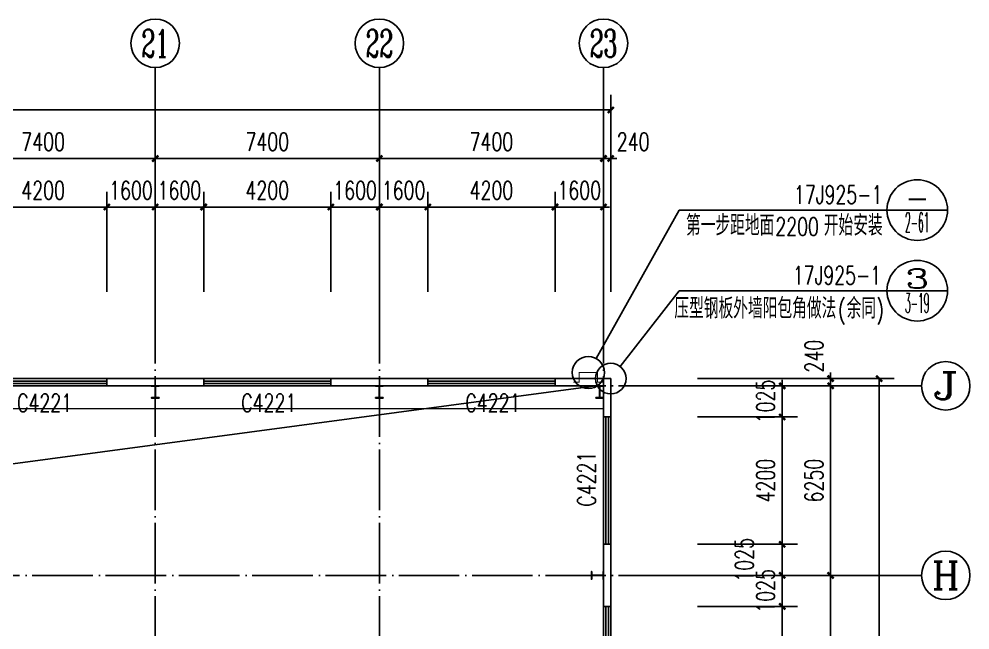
# Model space of a CAD drawing. Extents: x 13898408 to 14113608, y -853943 to -68012.
# Drawn here: x 14060111 to 14091508, y -371493 to -351343 of the extents above; entities that cross this region are included whole.
import ezdxf
from ezdxf.enums import TextEntityAlignment as Align

# ---------------------------------------------------------------- set-up
doc = ezdxf.new("R2010")
doc.units = 0
doc.header["$LTSCALE"] = 1000
doc.header["$MEASUREMENT"] = 0
doc.linetypes.add('DASH', pattern=[0.35, 0.25, -0.1])
doc.linetypes.add('DOTE', pattern=[2.42, 2, -0.2, 0.02, -0.2])
for name, color, linetype in [('AXIS', 3, 'Continuous'), ('AXIS_TEXT', 7, 'Continuous'), ('COLUMN', 2, 'Continuous'), ('DIM_IDEN', 3, 'Continuous'), ('DIM_LEAD', 3, 'Continuous'), ('DOTE', 1, 'DOTE'), ('PUB_DIM', 3, 'Continuous'), ('PUB_TEXT', 7, 'Continuous'), ('WALL-PARAPET', 6, 'Continuous'), ('WINDOW', 4, 'Continuous'), ('WINDOW_TEXT', 7, 'Continuous')]:
    doc.layers.add(name, color=color, linetype=linetype)
doc.styles.add('_TCH_AXIS', font='COMPLEX', dxfattribs={"bigfont": 'GBCBIG'})
doc.styles.add('_TCH_DIM', font='SIMPLEX', dxfattribs={"bigfont": 'GBCBIG'})
doc.styles.add('_TCH_DIM_T3', font='SIMPLEX', dxfattribs={"width": 0.705882, "bigfont": 'GBCBIG'})
doc.styles.add('_TCH_LABEL', font='COMPLEX', dxfattribs={"bigfont": 'GBCBIG'})
doc.styles.add('_TCH_WINDOW', font='SIMPLEX', dxfattribs={"height": 3.5, "bigfont": 'GBCBIG'})
doc.styles.add('COMPLEX', font='COMPLEX')
doc.dimstyles.new('_TCH_ARCH&&200', dxfattribs={"dimtxt": 595, "dimasz": 200, "dimexe": 500, "dimexo": 600, "dimgap": 252.5, "dimtad": 1, "dimdec": 0, "dimzin": 0, "dimdsep": 46, "dimtxsty": '_TCH_DIM_T3', "dimblk": 'ARCHTICK', "dimcen": 0.09, "dimclrt": 7, "dimazin": 2, "dimtfac": 1, "dimtdec": 0, "dimtix": 1, "dimtmove": 2, "dimatfit": 3, "dimfxl": 0, "dimtolj": 1, "dimtzin": 0, "dimarcsym": 0})

# ---------------------------------------------------------------- blocks, each defined once
blk = doc.blocks.new('A$C797E1D2B')
at = {"layer": 'COLUMN'}
h = blk.add_hatch(color=256, dxfattribs=at)
h.paths.add_polyline_path([(125, 400), (250, 400), (250, 388), (130, 388), (130, 200), (125, 200)])
h.paths.add_polyline_path([(0, 400), (125, 400), (125, 200), (120, 200), (120, 388), (0, 388)])
h.paths.add_polyline_path([(0, 12), (120, 12), (120, 200), (125, 200), (125, 0), (0, 0)])
h.paths.add_polyline_path([(125, 200), (130, 200), (130, 12), (250, 12), (250, 0), (125, 0)])
blk.add_lwpolyline([(250, 0), (250, 12), (130, 12), (130, 388), (250, 388), (250, 400), (0, 400), (0, 388), (120, 388), (120, 12), (0, 12), (0, 0)], close=True, dxfattribs=at)
blk = doc.blocks.new('$TCHSYS$WIN2D')
for p, q in [((-0.5, 0.5), (0.5, 0.5)), ((-0.5, 0.5), (-0.5, -0.5)), ((0.5, 0.5), (0.5, -0.5)), ((0.5, 0.1667), (-0.5, 0.1667)), ((0.5, -0.1667), (-0.5, -0.1667)), ((-0.5, -0.5), (0.5, -0.5))]:
    blk.add_line(p, q)
blk = doc.blocks.new('_AXISO')
blk.add_circle((0, 0), 0.5)
at = {"layer": 'AXIS_TEXT', "style": 'COMPLEX', "width": 1.041667}
blk.add_attdef('A', text='', height=0.56, dxfattribs=at).set_placement((-0.25, -0.28), (0.25, -0.28), align=Align.FIT)
blk = doc.blocks.new('_ArchTick')
at = {"color": 0, "linetype": 'ByBlock', "const_width": 0.4}
blk.add_lwpolyline([(-0.5, -0.5), (0.5, 0.5)], dxfattribs=at)
blk = doc.blocks.new('*D212')
at = {"layer": 'AXIS', "color": 0, "lineweight": -2}
for p, q in [((13916368, -360343), (13916368, -353843)), ((14079648, -360343), (14079648, -353843)), ((13916368, -354343), (14079648, -354343))]:
    blk.add_line(p, q, dxfattribs=at)
at = {"layer": 'Defpoints', "color": 0}
for p in [(14079648, -354343), (13916368, -360943), (14079648, -360943)]:
    blk.add_point(p, dxfattribs=at)
at = {"layer": 'AXIS', "color": 0, "lineweight": -2, "xscale": 200, "yscale": 200, "zscale": 200, "rotation": 180}
blk.add_blockref('_ArchTick', (13916368, -354343), dxfattribs=at)
at = {"layer": 'AXIS', "color": 0, "lineweight": -2, "xscale": 200, "yscale": 200, "zscale": 200}
blk.add_blockref('_ArchTick', (14079648, -354343), dxfattribs=at)
at = {"layer": 'AXIS', "color": 7, "insert": (13998008, -353793), "char_height": 595, "attachment_point": 5, "style": '_TCH_DIM_T3'}
blk.add_mtext('\\A1;163280', dxfattribs=at)
blk = doc.blocks.new('*D233')
at = {"layer": 'AXIS', "color": 0, "lineweight": -2}
for p, q in [((14057208, -360343), (14057208, -355443)), ((14064608, -360343), (14064608, -355443)), ((14057208, -355943), (14064608, -355943))]:
    blk.add_line(p, q, dxfattribs=at)
at = {"layer": 'Defpoints', "color": 0}
for p in [(14064608, -355943), (14057208, -360943), (14064608, -360943)]:
    blk.add_point(p, dxfattribs=at)
at = {"layer": 'AXIS', "color": 0, "lineweight": -2, "xscale": 200, "yscale": 200, "zscale": 200, "rotation": 180}
blk.add_blockref('_ArchTick', (14057208, -355943), dxfattribs=at)
at = {"layer": 'AXIS', "color": 0, "lineweight": -2, "xscale": 200, "yscale": 200, "zscale": 200}
blk.add_blockref('_ArchTick', (14064608, -355943), dxfattribs=at)
at = {"layer": 'AXIS', "color": 7, "insert": (14060908, -355393), "char_height": 595, "attachment_point": 5, "style": '_TCH_DIM_T3'}
blk.add_mtext('\\A1;7400', dxfattribs=at)
blk = doc.blocks.new('*D234')
at = {"layer": 'AXIS', "color": 0, "lineweight": -2}
for p, q in [((14064608, -360343), (14064608, -355443)), ((14072008, -360343), (14072008, -355443)), ((14064608, -355943), (14072008, -355943))]:
    blk.add_line(p, q, dxfattribs=at)
at = {"layer": 'Defpoints', "color": 0}
for p in [(14072008, -355943), (14064608, -360943), (14072008, -360943)]:
    blk.add_point(p, dxfattribs=at)
at = {"layer": 'AXIS', "color": 0, "lineweight": -2, "xscale": 200, "yscale": 200, "zscale": 200, "rotation": 180}
blk.add_blockref('_ArchTick', (14064608, -355943), dxfattribs=at)
at = {"layer": 'AXIS', "color": 0, "lineweight": -2, "xscale": 200, "yscale": 200, "zscale": 200}
blk.add_blockref('_ArchTick', (14072008, -355943), dxfattribs=at)
at = {"layer": 'AXIS', "color": 7, "insert": (14068308, -355393), "char_height": 595, "attachment_point": 5, "style": '_TCH_DIM_T3'}
blk.add_mtext('\\A1;7400', dxfattribs=at)
blk = doc.blocks.new('*D235')
at = {"layer": 'AXIS', "color": 0, "lineweight": -2}
for p, q in [((14072008, -360343), (14072008, -355443)), ((14079408, -360343), (14079408, -355443)), ((14072008, -355943), (14079408, -355943))]:
    blk.add_line(p, q, dxfattribs=at)
at = {"layer": 'Defpoints', "color": 0}
for p in [(14079408, -355943), (14072008, -360943), (14079408, -360943)]:
    blk.add_point(p, dxfattribs=at)
at = {"layer": 'AXIS', "color": 0, "lineweight": -2, "xscale": 200, "yscale": 200, "zscale": 200, "rotation": 180}
blk.add_blockref('_ArchTick', (14072008, -355943), dxfattribs=at)
at = {"layer": 'AXIS', "color": 0, "lineweight": -2, "xscale": 200, "yscale": 200, "zscale": 200}
blk.add_blockref('_ArchTick', (14079408, -355943), dxfattribs=at)
at = {"layer": 'AXIS', "color": 7, "insert": (14075708, -355393), "char_height": 595, "attachment_point": 5, "style": '_TCH_DIM_T3'}
blk.add_mtext('\\A1;7400', dxfattribs=at)
blk = doc.blocks.new('*D236')
at = {"layer": 'AXIS', "color": 0, "lineweight": -2}
for p, q in [((14079408, -360343), (14079408, -355443)), ((14079648, -360343), (14079648, -355443)), ((14079408, -355943), (14079208, -355943)), ((14079408, -355943), (14079648, -355943)), ((14079648, -355943), (14079848, -355943))]:
    blk.add_line(p, q, dxfattribs=at)
at = {"layer": 'Defpoints', "color": 0}
for p in [(14079648, -355943), (14079408, -360943), (14079648, -360943)]:
    blk.add_point(p, dxfattribs=at)
at = {"layer": 'AXIS', "color": 0, "lineweight": -2, "xscale": 200, "yscale": 200, "zscale": 200}
blk.add_blockref('_ArchTick', (14079408, -355943), dxfattribs=at)
at = {"layer": 'AXIS', "color": 0, "lineweight": -2, "xscale": 200, "yscale": 200, "zscale": 200, "rotation": 180}
blk.add_blockref('_ArchTick', (14079648, -355943), dxfattribs=at)
at = {"layer": 'AXIS', "color": 7, "insert": (14080388, -355393), "char_height": 595, "attachment_point": 5, "style": '_TCH_DIM_T3'}
blk.add_mtext('\\A1;240', dxfattribs=at)
blk = doc.blocks.new('*D237')
at = {"layer": 'AXIS', "color": 0, "lineweight": -2}
for p, q in [((14082508, -363203), (14089008, -363203)), ((14088508, -413683), (14088508, -363203)), ((14082508, -413683), (14089008, -413683))]:
    blk.add_line(p, q, dxfattribs=at)
at = {"layer": 'Defpoints', "color": 0}
for p in [(14081908, -363203), (14088508, -363203), (14081908, -413683)]:
    blk.add_point(p, dxfattribs=at)
at = {"layer": 'AXIS', "color": 0, "lineweight": -2, "xscale": 200, "yscale": 200, "zscale": 200}
for p, rotation in [((14088508, -363203), 90), ((14088508, -413683), 270)]:
    blk.add_blockref('_ArchTick', p, dxfattribs=dict(at, rotation=rotation))
at = {"layer": 'AXIS', "color": 7, "insert": (14087958, -388443), "char_height": 595, "attachment_point": 5, "rotation": 90, "style": '_TCH_DIM_T3'}
blk.add_mtext('\\A1;50480', dxfattribs=at)
blk = doc.blocks.new('*D245')
at = {"layer": 'AXIS', "color": 0, "lineweight": -2}
for p, q in [((14082508, -369693), (14087408, -369693)), ((14086908, -375943), (14086908, -369693)), ((14082508, -375943), (14087408, -375943))]:
    blk.add_line(p, q, dxfattribs=at)
at = {"layer": 'Defpoints', "color": 0}
for p in [(14081908, -369693), (14086908, -369693), (14081908, -375943)]:
    blk.add_point(p, dxfattribs=at)
at = {"layer": 'AXIS', "color": 0, "lineweight": -2, "xscale": 200, "yscale": 200, "zscale": 200}
for p, rotation in [((14086908, -369693), 90), ((14086908, -375943), 270)]:
    blk.add_blockref('_ArchTick', p, dxfattribs=dict(at, rotation=rotation))
at = {"layer": 'AXIS', "color": 7, "insert": (14086358, -372818), "char_height": 595, "attachment_point": 5, "rotation": 90, "style": '_TCH_DIM_T3'}
blk.add_mtext('\\A1;6250', dxfattribs=at)
blk = doc.blocks.new('*D246')
at = {"layer": 'AXIS', "color": 0, "lineweight": -2}
for p, q in [((14082508, -363443), (14087408, -363443)), ((14086908, -369693), (14086908, -363443)), ((14082508, -369693), (14087408, -369693))]:
    blk.add_line(p, q, dxfattribs=at)
at = {"layer": 'Defpoints', "color": 0}
for p in [(14081908, -363443), (14086908, -363443), (14081908, -369693)]:
    blk.add_point(p, dxfattribs=at)
at = {"layer": 'AXIS', "color": 0, "lineweight": -2, "xscale": 200, "yscale": 200, "zscale": 200}
for p, rotation in [((14086908, -363443), 90), ((14086908, -369693), 270)]:
    blk.add_blockref('_ArchTick', p, dxfattribs=dict(at, rotation=rotation))
at = {"layer": 'AXIS', "color": 7, "insert": (14086358, -366568), "char_height": 595, "attachment_point": 5, "rotation": 90, "style": '_TCH_DIM_T3'}
blk.add_mtext('\\A1;6250', dxfattribs=at)
blk = doc.blocks.new('*D247')
at = {"layer": 'AXIS', "color": 0, "lineweight": -2}
for p, q in [((14082508, -363203), (14087408, -363203)), ((14086908, -363203), (14086908, -363003)), ((14086908, -363443), (14086908, -363203)), ((14082508, -363443), (14087408, -363443)), ((14086908, -363443), (14086908, -363643))]:
    blk.add_line(p, q, dxfattribs=at)
at = {"layer": 'Defpoints', "color": 0}
for p in [(14081908, -363203), (14086908, -363203), (14081908, -363443)]:
    blk.add_point(p, dxfattribs=at)
at = {"layer": 'AXIS', "color": 0, "lineweight": -2, "xscale": 200, "yscale": 200, "zscale": 200}
for p, rotation in [((14086908, -363203), 270), ((14086908, -363443), 90)]:
    blk.add_blockref('_ArchTick', p, dxfattribs=dict(at, rotation=rotation))
at = {"layer": 'AXIS', "color": 7, "insert": (14086358, -362463), "char_height": 595, "attachment_point": 5, "rotation": 90, "style": '_TCH_DIM_T3'}
blk.add_mtext('\\A1;240', dxfattribs=at)
blk = doc.blocks.new('*D637')
at = {"layer": 'Defpoints', "color": 0}
for p in [(14081908, -370718), (14085308, -370718), (14081908, -374918)]:
    blk.add_point(p, dxfattribs=at)
at = {"layer": 'PUB_DIM', "color": 0, "lineweight": -2}
for p, q in [((14082508, -370718), (14085808, -370718)), ((14085308, -374918), (14085308, -370718)), ((14082508, -374918), (14085808, -374918))]:
    blk.add_line(p, q, dxfattribs=at)
at = {"layer": 'PUB_DIM', "color": 0, "lineweight": -2, "xscale": 200, "yscale": 200, "zscale": 200}
for p, rotation in [((14085308, -370718), 90), ((14085308, -374918), 270)]:
    blk.add_blockref('_ArchTick', p, dxfattribs=dict(at, rotation=rotation))
at = {"layer": 'PUB_DIM', "color": 7, "insert": (14084758, -372818), "char_height": 595, "attachment_point": 5, "rotation": 90, "style": '_TCH_DIM_T3'}
blk.add_mtext('\\A1;4200', dxfattribs=at)
blk = doc.blocks.new('*D638')
at = {"layer": 'Defpoints', "color": 0}
for p in [(14081908, -369693), (14085308, -369693), (14081908, -370718)]:
    blk.add_point(p, dxfattribs=at)
at = {"layer": 'PUB_DIM', "color": 0, "lineweight": -2}
for p, q in [((14085308, -369693), (14085308, -369493)), ((14082508, -369693), (14085808, -369693)), ((14085308, -370718), (14085308, -369693)), ((14082508, -370718), (14085808, -370718)), ((14085308, -370718), (14085308, -370918))]:
    blk.add_line(p, q, dxfattribs=at)
at = {"layer": 'PUB_DIM', "color": 0, "lineweight": -2, "xscale": 200, "yscale": 200, "zscale": 200}
for p, rotation in [((14085308, -369693), 270), ((14085308, -370718), 90)]:
    blk.add_blockref('_ArchTick', p, dxfattribs=dict(at, rotation=rotation))
at = {"layer": 'PUB_DIM', "color": 7, "insert": (14084758, -370206), "char_height": 595, "attachment_point": 5, "rotation": 90, "style": '_TCH_DIM_T3'}
blk.add_mtext('\\A1;1025', dxfattribs=at)
blk = doc.blocks.new('*D639')
at = {"layer": 'Defpoints', "color": 0}
for p in [(14081908, -368668), (14085308, -368668), (14081908, -369693)]:
    blk.add_point(p, dxfattribs=at)
at = {"layer": 'PUB_DIM', "color": 0, "lineweight": -2}
for p, q in [((14082508, -368668), (14085808, -368668)), ((14085308, -369693), (14085308, -368668)), ((14082508, -369693), (14085808, -369693))]:
    blk.add_line(p, q, dxfattribs=at)
at = {"layer": 'PUB_DIM', "color": 0, "lineweight": -2, "xscale": 200, "yscale": 200, "zscale": 200}
for p, rotation in [((14085308, -368668), 90), ((14085308, -369693), 270)]:
    blk.add_blockref('_ArchTick', p, dxfattribs=dict(at, rotation=rotation))
at = {"layer": 'PUB_DIM', "color": 7, "insert": (14084058, -369181), "char_height": 595, "attachment_point": 5, "rotation": 90, "style": '_TCH_DIM_T3'}
blk.add_mtext('\\A1;1025', dxfattribs=at)
blk = doc.blocks.new('*D640')
at = {"layer": 'Defpoints', "color": 0}
for p in [(14081908, -364468), (14085308, -364468), (14081908, -368668)]:
    blk.add_point(p, dxfattribs=at)
at = {"layer": 'PUB_DIM', "color": 0, "lineweight": -2}
for p, q in [((14082508, -364468), (14085808, -364468)), ((14085308, -368668), (14085308, -364468)), ((14082508, -368668), (14085808, -368668))]:
    blk.add_line(p, q, dxfattribs=at)
at = {"layer": 'PUB_DIM', "color": 0, "lineweight": -2, "xscale": 200, "yscale": 200, "zscale": 200}
for p, rotation in [((14085308, -364468), 90), ((14085308, -368668), 270)]:
    blk.add_blockref('_ArchTick', p, dxfattribs=dict(at, rotation=rotation))
at = {"layer": 'PUB_DIM', "color": 7, "insert": (14084758, -366568), "char_height": 595, "attachment_point": 5, "rotation": 90, "style": '_TCH_DIM_T3'}
blk.add_mtext('\\A1;4200', dxfattribs=at)
blk = doc.blocks.new('*D641')
at = {"layer": 'Defpoints', "color": 0}
for p in [(14081908, -363443), (14085308, -363443), (14081908, -364468)]:
    blk.add_point(p, dxfattribs=at)
at = {"layer": 'PUB_DIM', "color": 0, "lineweight": -2}
for p, q in [((14085308, -363443), (14085308, -363243)), ((14082508, -363443), (14085808, -363443)), ((14085308, -364468), (14085308, -363443)), ((14082508, -364468), (14085808, -364468)), ((14085308, -364468), (14085308, -364668))]:
    blk.add_line(p, q, dxfattribs=at)
at = {"layer": 'PUB_DIM', "color": 0, "lineweight": -2, "xscale": 200, "yscale": 200, "zscale": 200}
for p, rotation in [((14085308, -363443), 270), ((14085308, -364468), 90)]:
    blk.add_blockref('_ArchTick', p, dxfattribs=dict(at, rotation=rotation))
at = {"layer": 'PUB_DIM', "color": 7, "insert": (14084758, -363956), "char_height": 595, "attachment_point": 5, "rotation": 90, "style": '_TCH_DIM_T3'}
blk.add_mtext('\\A1;1025', dxfattribs=at)
blk = doc.blocks.new('*D700')
at = {"layer": 'Defpoints', "color": 0}
for p in [(14063008, -357543), (14058808, -360943), (14063008, -360943)]:
    blk.add_point(p, dxfattribs=at)
at = {"layer": 'PUB_DIM', "color": 0, "lineweight": -2}
for p, q in [((14058808, -360343), (14058808, -357043)), ((14063008, -360343), (14063008, -357043)), ((14058808, -357543), (14063008, -357543))]:
    blk.add_line(p, q, dxfattribs=at)
at = {"layer": 'PUB_DIM', "color": 0, "lineweight": -2, "xscale": 200, "yscale": 200, "zscale": 200, "rotation": 180}
blk.add_blockref('_ArchTick', (14058808, -357543), dxfattribs=at)
at = {"layer": 'PUB_DIM', "color": 0, "lineweight": -2, "xscale": 200, "yscale": 200, "zscale": 200}
blk.add_blockref('_ArchTick', (14063008, -357543), dxfattribs=at)
at = {"layer": 'PUB_DIM', "color": 7, "insert": (14060908, -356993), "char_height": 595, "attachment_point": 5, "style": '_TCH_DIM_T3'}
blk.add_mtext('\\A1;4200', dxfattribs=at)
blk = doc.blocks.new('*D701')
at = {"layer": 'Defpoints', "color": 0}
for p in [(14064608, -357543), (14063008, -360943), (14064608, -360943)]:
    blk.add_point(p, dxfattribs=at)
at = {"layer": 'PUB_DIM', "color": 0, "lineweight": -2}
for p, q in [((14063008, -360343), (14063008, -357043)), ((14064608, -360343), (14064608, -357043)), ((14063008, -357543), (14062808, -357543)), ((14063008, -357543), (14064608, -357543)), ((14064608, -357543), (14064808, -357543))]:
    blk.add_line(p, q, dxfattribs=at)
at = {"layer": 'PUB_DIM', "color": 0, "lineweight": -2, "xscale": 200, "yscale": 200, "zscale": 200}
blk.add_blockref('_ArchTick', (14063008, -357543), dxfattribs=at)
at = {"layer": 'PUB_DIM', "color": 0, "lineweight": -2, "xscale": 200, "yscale": 200, "zscale": 200, "rotation": 180}
blk.add_blockref('_ArchTick', (14064608, -357543), dxfattribs=at)
at = {"layer": 'PUB_DIM', "color": 7, "insert": (14063808, -356993), "char_height": 595, "attachment_point": 5, "style": '_TCH_DIM_T3'}
blk.add_mtext('\\A1;1600', dxfattribs=at)
blk = doc.blocks.new('*D702')
at = {"layer": 'Defpoints', "color": 0}
for p in [(14066208, -357543), (14064608, -360943), (14066208, -360943)]:
    blk.add_point(p, dxfattribs=at)
at = {"layer": 'PUB_DIM', "color": 0, "lineweight": -2}
for p, q in [((14064608, -360343), (14064608, -357043)), ((14066208, -360343), (14066208, -357043)), ((14064608, -357543), (14064408, -357543)), ((14064608, -357543), (14066208, -357543)), ((14066208, -357543), (14066408, -357543))]:
    blk.add_line(p, q, dxfattribs=at)
at = {"layer": 'PUB_DIM', "color": 0, "lineweight": -2, "xscale": 200, "yscale": 200, "zscale": 200}
blk.add_blockref('_ArchTick', (14064608, -357543), dxfattribs=at)
at = {"layer": 'PUB_DIM', "color": 0, "lineweight": -2, "xscale": 200, "yscale": 200, "zscale": 200, "rotation": 180}
blk.add_blockref('_ArchTick', (14066208, -357543), dxfattribs=at)
at = {"layer": 'PUB_DIM', "color": 7, "insert": (14065408, -356993), "char_height": 595, "attachment_point": 5, "style": '_TCH_DIM_T3'}
blk.add_mtext('\\A1;1600', dxfattribs=at)
blk = doc.blocks.new('*D703')
at = {"layer": 'Defpoints', "color": 0}
for p in [(14070408, -357543), (14066208, -360943), (14070408, -360943)]:
    blk.add_point(p, dxfattribs=at)
at = {"layer": 'PUB_DIM', "color": 0, "lineweight": -2}
for p, q in [((14066208, -360343), (14066208, -357043)), ((14070408, -360343), (14070408, -357043)), ((14066208, -357543), (14070408, -357543))]:
    blk.add_line(p, q, dxfattribs=at)
at = {"layer": 'PUB_DIM', "color": 0, "lineweight": -2, "xscale": 200, "yscale": 200, "zscale": 200, "rotation": 180}
blk.add_blockref('_ArchTick', (14066208, -357543), dxfattribs=at)
at = {"layer": 'PUB_DIM', "color": 0, "lineweight": -2, "xscale": 200, "yscale": 200, "zscale": 200}
blk.add_blockref('_ArchTick', (14070408, -357543), dxfattribs=at)
at = {"layer": 'PUB_DIM', "color": 7, "insert": (14068308, -356993), "char_height": 595, "attachment_point": 5, "style": '_TCH_DIM_T3'}
blk.add_mtext('\\A1;4200', dxfattribs=at)
blk = doc.blocks.new('*D704')
at = {"layer": 'Defpoints', "color": 0}
for p in [(14072008, -357543), (14070408, -360943), (14072008, -360943)]:
    blk.add_point(p, dxfattribs=at)
at = {"layer": 'PUB_DIM', "color": 0, "lineweight": -2}
for p, q in [((14070408, -360343), (14070408, -357043)), ((14072008, -360343), (14072008, -357043)), ((14070408, -357543), (14070208, -357543)), ((14070408, -357543), (14072008, -357543)), ((14072008, -357543), (14072208, -357543))]:
    blk.add_line(p, q, dxfattribs=at)
at = {"layer": 'PUB_DIM', "color": 0, "lineweight": -2, "xscale": 200, "yscale": 200, "zscale": 200}
blk.add_blockref('_ArchTick', (14070408, -357543), dxfattribs=at)
at = {"layer": 'PUB_DIM', "color": 0, "lineweight": -2, "xscale": 200, "yscale": 200, "zscale": 200, "rotation": 180}
blk.add_blockref('_ArchTick', (14072008, -357543), dxfattribs=at)
at = {"layer": 'PUB_DIM', "color": 7, "insert": (14071208, -356993), "char_height": 595, "attachment_point": 5, "style": '_TCH_DIM_T3'}
blk.add_mtext('\\A1;1600', dxfattribs=at)
blk = doc.blocks.new('*D705')
at = {"layer": 'Defpoints', "color": 0}
for p in [(14073608, -357543), (14072008, -360943), (14073608, -360943)]:
    blk.add_point(p, dxfattribs=at)
at = {"layer": 'PUB_DIM', "color": 0, "lineweight": -2}
for p, q in [((14072008, -360343), (14072008, -357043)), ((14073608, -360343), (14073608, -357043)), ((14072008, -357543), (14071808, -357543)), ((14072008, -357543), (14073608, -357543)), ((14073608, -357543), (14073808, -357543))]:
    blk.add_line(p, q, dxfattribs=at)
at = {"layer": 'PUB_DIM', "color": 0, "lineweight": -2, "xscale": 200, "yscale": 200, "zscale": 200}
blk.add_blockref('_ArchTick', (14072008, -357543), dxfattribs=at)
at = {"layer": 'PUB_DIM', "color": 0, "lineweight": -2, "xscale": 200, "yscale": 200, "zscale": 200, "rotation": 180}
blk.add_blockref('_ArchTick', (14073608, -357543), dxfattribs=at)
at = {"layer": 'PUB_DIM', "color": 7, "insert": (14072808, -356993), "char_height": 595, "attachment_point": 5, "style": '_TCH_DIM_T3'}
blk.add_mtext('\\A1;1600', dxfattribs=at)
blk = doc.blocks.new('*D706')
at = {"layer": 'Defpoints', "color": 0}
for p in [(14077808, -357543), (14073608, -360943), (14077808, -360943)]:
    blk.add_point(p, dxfattribs=at)
at = {"layer": 'PUB_DIM', "color": 0, "lineweight": -2}
for p, q in [((14073608, -360343), (14073608, -357043)), ((14077808, -360343), (14077808, -357043)), ((14073608, -357543), (14077808, -357543))]:
    blk.add_line(p, q, dxfattribs=at)
at = {"layer": 'PUB_DIM', "color": 0, "lineweight": -2, "xscale": 200, "yscale": 200, "zscale": 200, "rotation": 180}
blk.add_blockref('_ArchTick', (14073608, -357543), dxfattribs=at)
at = {"layer": 'PUB_DIM', "color": 0, "lineweight": -2, "xscale": 200, "yscale": 200, "zscale": 200}
blk.add_blockref('_ArchTick', (14077808, -357543), dxfattribs=at)
at = {"layer": 'PUB_DIM', "color": 7, "insert": (14075708, -356993), "char_height": 595, "attachment_point": 5, "style": '_TCH_DIM_T3'}
blk.add_mtext('\\A1;4200', dxfattribs=at)
blk = doc.blocks.new('*D707')
at = {"layer": 'Defpoints', "color": 0}
for p in [(14079408, -357543), (14077808, -360943), (14079408, -360943)]:
    blk.add_point(p, dxfattribs=at)
at = {"layer": 'PUB_DIM', "color": 0, "lineweight": -2}
for p, q in [((14077808, -360343), (14077808, -357043)), ((14079408, -360343), (14079408, -357043)), ((14077808, -357543), (14077608, -357543)), ((14077808, -357543), (14079408, -357543)), ((14079408, -357543), (14079608, -357543))]:
    blk.add_line(p, q, dxfattribs=at)
at = {"layer": 'PUB_DIM', "color": 0, "lineweight": -2, "xscale": 200, "yscale": 200, "zscale": 200}
blk.add_blockref('_ArchTick', (14077808, -357543), dxfattribs=at)
at = {"layer": 'PUB_DIM', "color": 0, "lineweight": -2, "xscale": 200, "yscale": 200, "zscale": 200, "rotation": 180}
blk.add_blockref('_ArchTick', (14079408, -357543), dxfattribs=at)
at = {"layer": 'PUB_DIM', "color": 7, "insert": (14078608, -356993), "char_height": 595, "attachment_point": 5, "style": '_TCH_DIM_T3'}
blk.add_mtext('\\A1;1600', dxfattribs=at)

msp = doc.modelspace()

# ---------------------------------------------------------------- linework, layer by layer
at = {"const_width": 30}
msp.add_lwpolyline([(14079408, -363323.1), (14079208, -363323.1), (14079208, -363003.1), (14078608, -363003.1), (14078608, -363323.1), (14078408, -363323.1)], dxfattribs=at)
at = {"ltscale": 0.5}
msp.add_lwpolyline([(14079158, -363443.1), (13938808, -382193.1), (13916608, -413043.1)], dxfattribs=at)
at = {"linetype": 'DASH', "ltscale": 2, "const_width": 50}
msp.add_lwpolyline([(14079408, -364193.1), (13916608, -364193.1)], dxfattribs=at)
at = {"layer": 'AXIS'}
for p, q in [((14064608, -360943.1), (14064608, -352943.1)), ((14072008, -360943.1), (14072008, -352943.1)), ((14079408, -360943.1), (14079408, -352943.1)), ((14081908, -363443.1), (14089908, -363443.1)), ((14081908, -369693.1), (14089908, -369693.1))]:
    msp.add_line(p, q, dxfattribs=at)
at = {"layer": 'DIM_IDEN'}
for p, q in [((14079957.9, -362805.4), (14081908, -360303.6)), ((14081908, -360303.6), (14088767.5, -360303.6)), ((14090767.5, -360303.6), (14088767.5, -360303.6))]:
    msp.add_line(p, q, dxfattribs=at)
for centre, radius in [((14089767.5, -360303.6), 1000), ((14079648, -363203.1), 504.2)]:
    msp.add_circle(centre, radius, dxfattribs=at)
at = {"layer": 'DIM_LEAD'}
for p, q in [((14079166.9, -362540.4), (14081908, -357643.1)), ((14081908, -357643.1), (14088767.5, -357643.1)), ((14090767.5, -357643.1), (14088767.5, -357643.1))]:
    msp.add_line(p, q, dxfattribs=at)
for centre, radius in [((14089767.5, -357643.1), 1000), ((14078908, -363003.1), 530.2)]:
    msp.add_circle(centre, radius, dxfattribs=at)
at = {"layer": 'DOTE'}
for p, q in [((14064608, -415943.1), (14064608, -360943.1)), ((14072008, -415943.1), (14072008, -360943.1)), ((14079408, -415943.1), (14079408, -360943.1)), ((14081908, -363443.1), (13914108, -363443.1)), ((14081908, -369693.1), (13914108, -369693.1))]:
    msp.add_line(p, q, dxfattribs=at)
at = {"layer": 'WALL-PARAPET'}
for p, q in [((14066208, -363203.1), (14063008, -363203.1)), ((14063008, -363203.1), (14063008, -363443.1)), ((14066208, -363443.1), (14066208, -363203.1)), ((14073608, -363203.1), (14070408, -363203.1)), ((14070408, -363203.1), (14070408, -363443.1)), ((14073608, -363443.1), (14073608, -363203.1)), ((14079648, -363203.1), (14077808, -363203.1)), ((14077808, -363203.1), (14077808, -363443.1)), ((14079648, -364468.1), (14079648, -363203.1)), ((14063008, -363443.1), (14066208, -363443.1)), ((14070408, -363443.1), (14073608, -363443.1)), ((14077808, -363443.1), (14079408, -363443.1)), ((14079408, -363443.1), (14079408, -364468.1)), ((14079408, -364468.1), (14079648, -364468.1)), ((14079648, -368668.1), (14079408, -368668.1)), ((14079408, -368668.1), (14079408, -370718.1)), ((14079648, -370718.1), (14079648, -368668.1)), ((14079408, -370718.1), (14079648, -370718.1))]:
    msp.add_line(p, q, dxfattribs=at)

# ---------------------------------------------------------------- block references
for p, rotation in [((14064733, -363443.1), 180), ((14072133, -363443.1), 180), ((14079408, -363443.1), 180), ((14079408, -369818.1), 89.99999999999999)]:
    msp.add_blockref('A$C797E1D2B', p, dxfattribs=dict(rotation=rotation))
at = {"layer": 'AXIS'}
ref = msp.add_blockref('_AXISO', (14064608, -352143.1), dxfattribs=dict(at, xscale=1600, yscale=1600, zscale=1600))
ref.add_attrib('A', '21', dxfattribs={"layer": 'AXIS_TEXT', "ltscale": 0.5, "height": 905.1, "style": '_TCH_AXIS', "width": 0.724138}).set_placement((14064155.4, -352595.6), (14065060.5, -352595.6), align=Align.FIT)
ref = msp.add_blockref('_AXISO', (14072008, -352143.1), dxfattribs=dict(at, xscale=1600, yscale=1600, zscale=1600))
ref.add_attrib('A', '22', dxfattribs={"layer": 'AXIS_TEXT', "ltscale": 0.5, "height": 905.1, "style": '_TCH_AXIS', "width": 0.617647}).set_placement((14071555.4, -352595.6), (14072460.5, -352595.6), align=Align.FIT)
ref = msp.add_blockref('_AXISO', (14079408, -352143.1), dxfattribs=dict(at, xscale=1600, yscale=1600, zscale=1600))
ref.add_attrib('A', '23', dxfattribs={"layer": 'AXIS_TEXT', "ltscale": 0.5, "height": 905.1, "style": '_TCH_AXIS', "width": 0.617647}).set_placement((14078955.4, -352595.6), (14079860.5, -352595.6), align=Align.FIT)
ref = msp.add_blockref('_AXISO', (14090708, -363443.1), dxfattribs=dict(at, xscale=1600, yscale=1600, zscale=1600))
ref.add_attrib('A', 'J', dxfattribs={"layer": 'AXIS_TEXT', "ltscale": 0.5, "height": 905.1, "style": '_TCH_AXIS', "width": 1.909091}).set_placement((14090255.4, -363895.6), (14091160.5, -363895.6), align=Align.FIT)
ref = msp.add_blockref('_AXISO', (14090708, -369693.1), dxfattribs=dict(at, xscale=1600, yscale=1600, zscale=1600))
ref.add_attrib('A', 'H', dxfattribs={"layer": 'AXIS_TEXT', "ltscale": 0.5, "height": 905.1, "style": '_TCH_AXIS', "width": 1.05}).set_placement((14090255.4, -370145.6), (14091160.5, -370145.6), align=Align.FIT)
at = {"layer": 'WINDOW'}
ref = msp.add_blockref('$TCHSYS$WIN2D', (14060908, -363323.1), dxfattribs=dict(at, xscale=4200, yscale=-240, zscale=4200, rotation=180))
ref.add_attrib('A', 'C4221', (14060048, -364300.4), dxfattribs={"layer": 'WINDOW_TEXT', "ltscale": 0.5, "height": 595, "style": '_TCH_WINDOW', "width": 0.705882})
ref = msp.add_blockref('$TCHSYS$WIN2D', (14068308, -363323.1), dxfattribs=dict(at, xscale=4200, yscale=-240, zscale=4200, rotation=180))
ref.add_attrib('A', 'C4221', (14067448, -364300.4), dxfattribs={"layer": 'WINDOW_TEXT', "ltscale": 0.5, "height": 595, "style": '_TCH_WINDOW', "width": 0.705882})
ref = msp.add_blockref('$TCHSYS$WIN2D', (14075708, -363323.1), dxfattribs=dict(at, xscale=4200, yscale=-240, zscale=4200, rotation=180))
ref.add_attrib('A', 'C4221', (14074848, -364300.4), dxfattribs={"layer": 'WINDOW_TEXT', "ltscale": 0.5, "height": 595, "style": '_TCH_WINDOW', "width": 0.705882})
ref = msp.add_blockref('$TCHSYS$WIN2D', (14079528, -366568.1), dxfattribs=dict(at, xscale=4200, yscale=-240, zscale=4200, rotation=90))
ref.add_attrib('A', 'C4221', (14079145.7, -367428.1), dxfattribs={"layer": 'WINDOW_TEXT', "ltscale": 0.5, "height": 595, "rotation": 90, "style": '_TCH_WINDOW', "width": 0.705882})
ref = msp.add_blockref('$TCHSYS$WIN2D', (14079528, -372818.1), dxfattribs=dict(at, xscale=4200, yscale=-240, zscale=4200, rotation=90))
ref.add_attrib('A', 'C4221', (14079145.7, -373678.1), dxfattribs={"layer": 'WINDOW_TEXT', "ltscale": 0.5, "height": 595, "rotation": 90, "style": '_TCH_WINDOW', "width": 0.705882})

# ---------------------------------------------------------------- texts
at = {"layer": 'PUB_TEXT', "width": 0.705882}
for s, style, p in [('17J925-1', '_TCH_DIM', (14085697.5, -357433.1)), ('2200', '_TCH_DIM', (14085080.9, -358486.1)), ('17J925-1', '_TCH_LABEL', (14085657.5, -360093.6)), ('(', '_TCH_LABEL', (14087154.5, -361221.9)), (')', '_TCH_LABEL', (14088417.5, -361221.9))]:
    msp.add_text(s, height=595, dxfattribs=dict(at, style=style)).set_placement(p)
at = {"layer": 'PUB_TEXT'}
for s, height, style, width, p, p2 in [('-', 644, '_TCH_DIM', 1.458333, (14089365, -357562.6), (14090170, -357562.6)), ('2-61', 643.99, '_TCH_DIM', 0.369718, (14089365, -358367.6), (14090170, -358367.6)), ('3', 644, '_TCH_LABEL', 1.875, (14089365, -360223.1), (14090170, -360223.1)), ('3-19', 643.99, '_TCH_LABEL', 0.35473, (14089365, -361028), (14090170, -361028))]:
    msp.add_text(s, height=height, dxfattribs=dict(at, style=style, width=width)).set_placement(p, p2, align=Align.FIT)
for s, height, style, p in [('第一步距地面', 675.18, '_TCH_DIM', (14082132, -358486.1)), ('开始安装', 675.18, '_TCH_DIM', (14086680.9, -358486.1)), ('压型钢板外墙阳包角做法', 675.177, '_TCH_LABEL', (14081748.2, -361221.9)), ('余同', 675.18, '_TCH_LABEL', (14087434.5, -361221.9))]:
    msp.add_text(s, height=height, dxfattribs=dict(at, style=style)).set_placement(p)

# ---------------------------------------------------------------- dimensions: what is measured, and where the dimension line sits
at = {"layer": 'AXIS'}
for p1, p2, distance, text, picture, middle in [((13916368, -360943.1), (14079648, -360943.1), 6600, '163280', '*D212', (13998008, -353793.1)), ((14057208, -360943.1), (14064608, -360943.1), 5000, '7400', '*D233', (14060908, -355393.1)), ((14064608, -360943.1), (14072008, -360943.1), 5000, '7400', '*D234', (14068308, -355393.1)), ((14072008, -360943.1), (14079408, -360943.1), 5000, '7400', '*D235', (14075708, -355393.1)), ((14081908, -413683.1), (14081908, -363203.1), -6600, '50480', '*D237', (14087958, -388443.1)), ((14081908, -369693.1), (14081908, -363443.1), -5000, '6250', '*D246', (14086358, -366568.1)), ((14081908, -375943.1), (14081908, -369693.1), -5000, '6250', '*D245', (14086358, -372818.1))]:
    dim = msp.add_aligned_dim(p1=p1, p2=p2, distance=distance, text=text, dimstyle='_TCH_ARCH&&200', dxfattribs=at)
    dim.commit()
    dim.dimension.update_dxf_attribs({"geometry": picture, "text_midpoint": middle})
for base, p1, p2, angle, picture, middle in [((14079648, -355943.1), (14079408, -360943.1), (14079648, -360943.1), 0, '*D236', (14080388, -355393.1)), ((14086908, -363203.1), (14081908, -363443.1), (14081908, -363203.1), 90, '*D247', (14086358, -362463.1))]:
    dim = msp.add_linear_dim(base=base, p1=p1, p2=p2, angle=angle, text='240', dimstyle='_TCH_ARCH&&200', dxfattribs=at)
    dim.commit()
    dim.dimension.update_dxf_attribs({"geometry": picture, "text_midpoint": middle, "dimtype": 161})
at = {"layer": 'PUB_DIM'}
for p1, p2, distance, text, picture, middle in [((14058808, -360943.1), (14063008, -360943.1), 3400, '4200', '*D700', (14060908, -356993.1)), ((14063008, -360943.1), (14064608, -360943.1), 3400, '1600', '*D701', (14063808, -356993.1)), ((14064608, -360943.1), (14066208, -360943.1), 3400, '1600', '*D702', (14065408, -356993.1)), ((14066208, -360943.1), (14070408, -360943.1), 3400, '4200', '*D703', (14068308, -356993.1)), ((14070408, -360943.1), (14072008, -360943.1), 3400, '1600', '*D704', (14071208, -356993.1)), ((14072008, -360943.1), (14073608, -360943.1), 3400, '1600', '*D705', (14072808, -356993.1)), ((14073608, -360943.1), (14077808, -360943.1), 3400, '4200', '*D706', (14075708, -356993.1)), ((14077808, -360943.1), (14079408, -360943.1), 3400, '1600', '*D707', (14078608, -356993.1)), ((14081908, -364468.1), (14081908, -363443.1), -3400, '1025', '*D641', (14084758, -363955.6)), ((14081908, -368668.1), (14081908, -364468.1), -3400, '4200', '*D640', (14084758, -366568.1)), ((14081908, -370718.1), (14081908, -369693.1), -3400, '1025', '*D638', (14084758, -370205.6)), ((14081908, -374918.1), (14081908, -370718.1), -3400, '4200', '*D637', (14084758, -372818.1))]:
    dim = msp.add_aligned_dim(p1=p1, p2=p2, distance=distance, text=text, dimstyle='_TCH_ARCH&&200', dxfattribs=at)
    dim.commit()
    dim.dimension.update_dxf_attribs({"geometry": picture, "text_midpoint": middle})
dim = msp.add_linear_dim(base=(14085308, -368668.1), p1=(14081908, -369693.1), p2=(14081908, -368668.1), angle=90, text='1025', dimstyle='_TCH_ARCH&&200', dxfattribs=at)
dim.commit()
dim.dimension.update_dxf_attribs({"geometry": '*D639', "text_midpoint": (14084058, -369180.6), "dimtype": 161})

doc.saveas('drawing.dxf')
